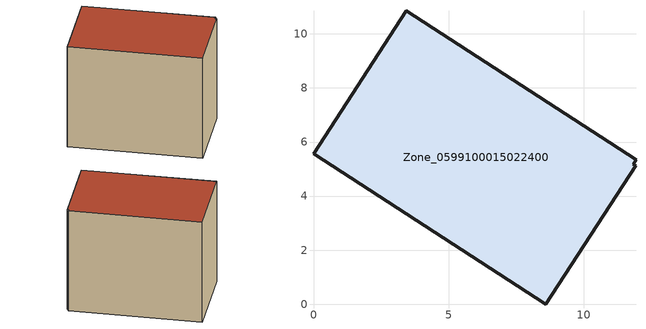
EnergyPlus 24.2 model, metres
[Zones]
Zone_0599100015022400
 floor ground (C_G): 0,5.57 3.43,10.85 11.92,5.35 11.82,5.18 11.91,5.12 8.59,0 z0.99
 wall outside (C_F): 3.43,10.85 0,5.57 8.59,0 11.91,5.12 11.82,5.18 11.92,5.35 3.43,10.85 z0.99:9.5
 roof outside (C_R): 8.59,0 11.91,5.12 11.82,5.18 11.92,5.35 3.43,10.85 0,5.57 z9.5
[BUILDING]
Pand.0599100015022400: North Axis=0; Terrain=City; Loads Convergence Tolerance Value=0.04; Temperature Convergence Tolerance Value=0.4; Solar Distribution=FullExterior; Maximum Number of Warmup Days=25; Minimum Number of Warmup Days=1
[Site:Location]
Rotterdam.The.Hague.AP_ZH_NLD Design_Conditions: Latitude=51.96; Longitude=4.45; Time Zone=1; Elevation=-4.5
[SITE:GROUNDTEMPERATURE:BUILDINGSURFACE]
18, 18, 18, 18, 18, 18, 18, 18, 18, 18, 18, 18
[MATERIAL] Thermal Absorptance=0.9; Solar Absorptance=0.7; Visible Absorptance=0.7
Name | Roughness | Thickness | Conductivity | Density | Specific Heat
G.TI.2006-2014 | MediumSmooth | 0.15 | 0.06 | 540 | 1210
F.TI.2006-2014 | Rough | 0.3 | 0.12 | 1920 | 840
R.TI.2006-2014 | MediumRough | 0.2 | 0.08 | 1500 | 1000
[CONSTRUCTION]
C_G: G.TI.2006-2014
C_F: F.TI.2006-2014
C_R: R.TI.2006-2014
[ZONE]
Zone_0599100015022400: Type=1; Multiplier=1; Ceiling Height=Autocalculate; Volume=Autocalculate; Floor Area=autocalculate; Part of Total Floor Area=Yes
[ZONEINFILTRATION:DESIGNFLOWRATE]
Infil_Zone_0599100015022400: Zone or ZoneList or Space or SpaceList=Zone_0599100015022400; Schedule=AlwaysOn; Design Flow Rate Calculation Method=Flow/Area; Flow Rate per Floor Area=0.0015; Constant Term Coefficient=1; Temperature Term Coefficient=0; Velocity Term Coefficient=0; Velocity Squared Term Coefficient=0
[HVACTEMPLATE:ZONE:IDEALLOADSAIRSYSTEM]
Zone_0599100015022400: Maximum Heating Supply Air Temperature=50; Minimum Cooling Supply Air Temperature=13; Maximum Heating Supply Air Humidity Ratio=0.0156; Minimum Cooling Supply Air Humidity Ratio=0.0077; Heating Limit=NoLimit; Cooling Limit=NoLimit; Dehumidification Control Type=ConstantSensibleHeatRatio; Cooling Sensible Heat Ratio=0.7; Dehumidification Setpoint=60; Humidification Control Type=None; Humidification Setpoint=30; Outdoor Air Method=None; Outdoor Air Flow Rate per Person=0.00944; Outdoor Air Flow Rate per Zone Floor Area=0; Outdoor Air Flow Rate per Zone=0; Demand Controlled Ventilation Type=None; Outdoor Air Economizer Type=NoEconomizer; Heat Recovery Type=None; Sensible Heat Recovery Effectiveness=0.7; Latent Heat Recovery Effectiveness=0.65
[ZONECONTROL:THERMOSTAT]
ThermostatControl_Zone_0599100015022400: Zone or ZoneList=Zone_0599100015022400; Control Type Schedule=DualSetpointControlType; Control 1=Thermostat_Zone_0599100015022400; Temperature Difference Between Cutout And Setpoint=0
[THERMOSTATSETPOINT:DUALSETPOINT]
Thermostat_Zone_0599100015022400: Heating Setpoint Temperature Schedule=HeatingSetpoint_Zone_0599100015022400; Cooling Setpoint Temperature Schedule=CoolingSetpoint_Zone_0599100015022400
[SCHEDULE:COMPACT]
HeatingSetpoint_Zone_0599100015022400: Through: 12/31, For: AllDays, Until: 24:00, 21
CoolingSetpoint_Zone_0599100015022400: Through: 12/31, For: AllDays, Until: 24:00, 24
DualSetpointControlType: Through: 12/31, For: AllDays, Until: 24:00, 4
AlwaysOn: Through: 12/31, For: AllDays, Until: 24:00, 1
